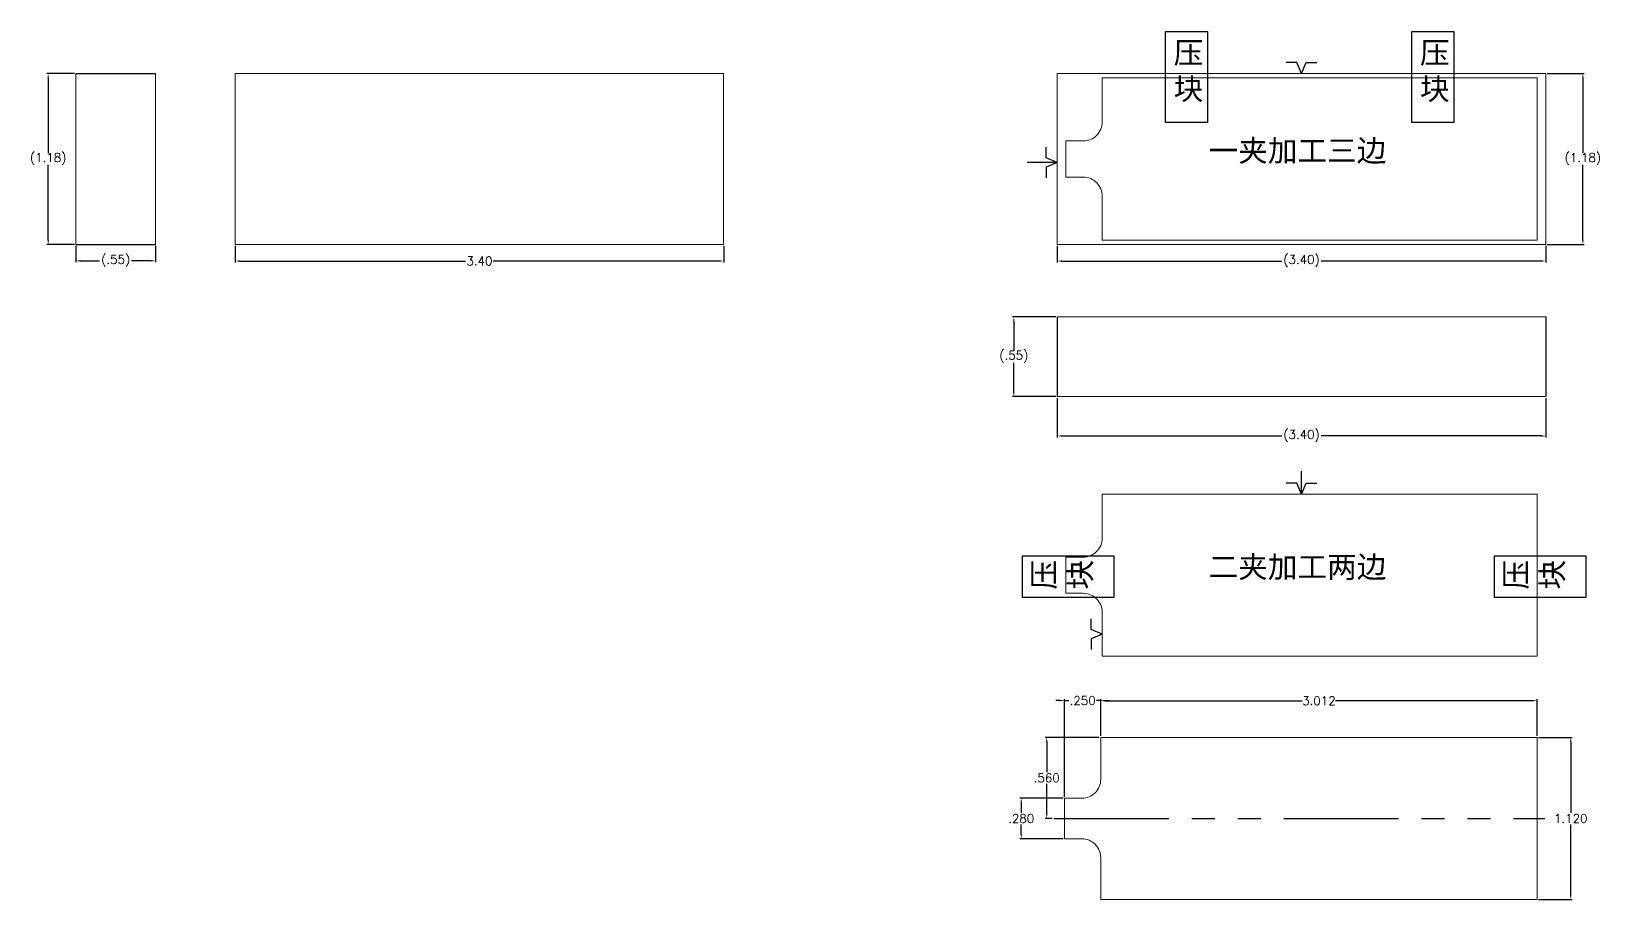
# Model space of a CAD drawing. Header units: millimetres. Extents: x 255.7 to 267.4, y 275.1 to 301.1.
# Drawn here: x 255.74 to 266.56, y 295.1 to 301.1 of the extents above; entities that cross this region are included whole.
import ezdxf

# ---------------------------------------------------------------- set-up
doc = ezdxf.new("R2010")
doc.units = ezdxf.units.MM
doc.linetypes.add('PHANTOM2', pattern=[31.75, 15.875, -3.175, 3.175, -3.175, 3.175, -3.175])
doc.styles.get("Standard").update_dxf_attribs({"font": 'txt_____.ttf'})
doc.dimstyles.new('ISO-25', dxfattribs={"dimtxt": 0.06, "dimasz": 0.03, "dimexe": 0.01, "dimexo": 0.01, "dimgap": 0.01, "dimtad": 0, "dimtih": 1, "dimtoh": 1, "dimdec": 3, "dimzin": 4, "dimdsep": 46, "dimtxsty": 'Standard', "dimcen": 2.5, "dimadec": 0, "dimazin": 0, "dimtfac": 1, "dimtdec": 3, "dimtmove": 0, "dimatfit": 3, "dimfxl": 1, "dimarcsym": 0})

# ---------------------------------------------------------------- blocks, each defined once
blk = doc.blocks.new('*D142')
at = {"color": 0, "lineweight": -2, "transparency": 16777216}
for p, q in [((262.821, 298.567), (262.821, 298.295)), ((266.193, 298.567), (266.193, 298.295)), ((262.851, 298.305), (264.371, 298.305)), ((266.163, 298.305), (264.642, 298.305))]:
    blk.add_line(p, q, dxfattribs=at)
at = {"color": 0, "transparency": 16777216}
for points in [[(262.851, 298.31), (262.851, 298.3), (262.821, 298.305)], [(266.163, 298.31), (266.163, 298.3), (266.193, 298.305)]]:
    blk.add_solid(points, dxfattribs=at)
at = {"layer": 'Defpoints', "color": 0, "transparency": 16777216}
for p in [(262.821, 298.577), (266.193, 298.577), (266.193, 298.305)]:
    blk.add_point(p, dxfattribs=at)
at = {"color": 0, "transparency": 16777216, "insert": (264.507, 298.305), "char_height": 0.06, "attachment_point": 5}
blk.add_mtext('{\\C0;(3.40)}', dxfattribs=at)
blk = doc.blocks.new('*D143')
at = {"color": 0, "lineweight": -2, "transparency": 16777216}
for p, q in [((262.811, 299.127), (262.511, 299.127)), ((262.521, 299.097), (262.521, 298.893)), ((262.521, 298.607), (262.521, 298.811)), ((262.811, 298.577), (262.511, 298.577))]:
    blk.add_line(p, q, dxfattribs=at)
at = {"color": 0, "transparency": 16777216}
for points in [[(262.516, 299.097), (262.526, 299.097), (262.521, 299.127)], [(262.516, 298.607), (262.526, 298.607), (262.521, 298.577)]]:
    blk.add_solid(points, dxfattribs=at)
at = {"layer": 'Defpoints', "color": 0, "transparency": 16777216}
for p in [(262.821, 299.127), (262.521, 298.577), (262.821, 298.577)]:
    blk.add_point(p, dxfattribs=at)
at = {"color": 0, "transparency": 16777216, "insert": (262.521, 298.852), "char_height": 0.06, "attachment_point": 5}
blk.add_mtext('{\\C0;(.55)}', dxfattribs=at)
blk = doc.blocks.new('*D144')
at = {"color": 0, "lineweight": -2, "transparency": 16777216}
for p, q in [((266.203, 300.807), (266.459, 300.807)), ((266.449, 300.777), (266.449, 300.258)), ((266.449, 299.657), (266.449, 300.176)), ((266.203, 299.627), (266.459, 299.627))]:
    blk.add_line(p, q, dxfattribs=at)
at = {"color": 0, "transparency": 16777216}
for points in [[(266.444, 300.777), (266.454, 300.777), (266.449, 300.807)], [(266.444, 299.657), (266.454, 299.657), (266.449, 299.627)]]:
    blk.add_solid(points, dxfattribs=at)
at = {"layer": 'Defpoints', "color": 0, "transparency": 16777216}
for p in [(266.193, 300.807), (266.193, 299.627), (266.449, 299.627)]:
    blk.add_point(p, dxfattribs=at)
at = {"color": 0, "transparency": 16777216, "insert": (266.449, 300.217), "char_height": 0.06, "attachment_point": 5}
blk.add_mtext('{\\C0;(1.18)}', dxfattribs=at)
blk = doc.blocks.new('*D145')
at = {"color": 0, "lineweight": -2, "transparency": 16777216}
for p, q in [((262.821, 299.617), (262.821, 299.503)), ((266.193, 299.617), (266.193, 299.503)), ((262.851, 299.513), (264.371, 299.513)), ((266.163, 299.513), (264.642, 299.513))]:
    blk.add_line(p, q, dxfattribs=at)
at = {"color": 0, "transparency": 16777216}
for points in [[(262.851, 299.518), (262.851, 299.508), (262.821, 299.513)], [(266.163, 299.518), (266.163, 299.508), (266.193, 299.513)]]:
    blk.add_solid(points, dxfattribs=at)
at = {"layer": 'Defpoints', "color": 0, "transparency": 16777216}
for p in [(262.821, 299.627), (266.193, 299.627), (266.193, 299.513)]:
    blk.add_point(p, dxfattribs=at)
at = {"color": 0, "transparency": 16777216, "insert": (264.507, 299.513), "char_height": 0.06, "attachment_point": 5}
blk.add_mtext('{\\C0;(3.40)}', dxfattribs=at)
blk = doc.blocks.new('*D146')
at = {"color": 0, "lineweight": -2, "transparency": 16777216}
for p, q in [((266.143, 296.224), (266.375, 296.224)), ((266.365, 296.194), (266.365, 295.704)), ((266.365, 295.134), (266.365, 295.623)), ((266.143, 295.104), (266.375, 295.104))]:
    blk.add_line(p, q, dxfattribs=at)
at = {"color": 0, "transparency": 16777216}
for points in [[(266.36, 296.194), (266.37, 296.194), (266.365, 296.224)], [(266.36, 295.134), (266.37, 295.134), (266.365, 295.104)]]:
    blk.add_solid(points, dxfattribs=at)
at = {"layer": 'Defpoints', "color": 0, "transparency": 16777216}
for p in [(266.133, 296.224), (266.133, 295.104), (266.365, 295.104)]:
    blk.add_point(p, dxfattribs=at)
at = {"color": 0, "transparency": 16777216, "insert": (266.365, 295.664), "char_height": 0.06, "attachment_point": 5}
blk.add_mtext('1.120', dxfattribs=at)
blk = doc.blocks.new('*D147')
at = {"color": 0, "lineweight": -2, "transparency": 16777216}
for p, q in [((263.121, 296.234), (263.121, 296.487)), ((263.151, 296.477), (264.511, 296.477)), ((266.103, 296.477), (264.742, 296.477)), ((266.133, 296.234), (266.133, 296.487))]:
    blk.add_line(p, q, dxfattribs=at)
at = {"color": 0, "transparency": 16777216}
for points in [[(263.151, 296.482), (263.151, 296.472), (263.121, 296.477)], [(266.103, 296.482), (266.103, 296.472), (266.133, 296.477)]]:
    blk.add_solid(points, dxfattribs=at)
at = {"layer": 'Defpoints', "color": 0, "transparency": 16777216}
for p in [(266.133, 296.477), (263.121, 296.224), (266.133, 296.224)]:
    blk.add_point(p, dxfattribs=at)
at = {"color": 0, "transparency": 16777216, "insert": (264.627, 296.477), "char_height": 0.06, "attachment_point": 5}
blk.add_mtext('3.012', dxfattribs=at)
blk = doc.blocks.new('*D148')
at = {"color": 0, "lineweight": -2, "transparency": 16777216}
for p, q in [((262.841, 296.478), (262.811, 296.478)), ((262.871, 295.814), (262.871, 296.488)), ((262.871, 296.478), (262.9, 296.478)), ((263.121, 296.478), (263.091, 296.478)), ((263.121, 296.234), (263.121, 296.488)), ((263.151, 296.478), (263.181, 296.478))]:
    blk.add_line(p, q, dxfattribs=at)
at = {"color": 0, "transparency": 16777216}
for points in [[(262.841, 296.483), (262.841, 296.473), (262.871, 296.478)], [(263.151, 296.483), (263.151, 296.473), (263.121, 296.478)]]:
    blk.add_solid(points, dxfattribs=at)
at = {"layer": 'Defpoints', "color": 0, "transparency": 16777216}
for p in [(263.121, 296.478), (263.121, 296.224), (262.871, 295.804)]:
    blk.add_point(p, dxfattribs=at)
at = {"color": 0, "transparency": 16777216, "insert": (262.996, 296.478), "char_height": 0.06, "attachment_point": 5}
blk.add_mtext('.250', dxfattribs=at)
blk = doc.blocks.new('*D149')
at = {"color": 0, "lineweight": -2, "transparency": 16777216}
for p, q in [((262.861, 295.804), (262.562, 295.804)), ((262.572, 295.774), (262.572, 295.704)), ((262.572, 295.554), (262.572, 295.623)), ((262.861, 295.524), (262.562, 295.524))]:
    blk.add_line(p, q, dxfattribs=at)
at = {"color": 0, "transparency": 16777216}
for points in [[(262.567, 295.774), (262.577, 295.774), (262.572, 295.804)], [(262.567, 295.554), (262.577, 295.554), (262.572, 295.524)]]:
    blk.add_solid(points, dxfattribs=at)
at = {"layer": 'Defpoints', "color": 0, "transparency": 16777216}
for p in [(262.871, 295.804), (262.572, 295.524), (262.871, 295.524)]:
    blk.add_point(p, dxfattribs=at)
at = {"color": 0, "transparency": 16777216, "insert": (262.572, 295.664), "char_height": 0.06, "attachment_point": 5}
blk.add_mtext('.280', dxfattribs=at)
blk = doc.blocks.new('*D150')
at = {"color": 0, "lineweight": -2, "transparency": 16777216}
for p, q in [((263.111, 296.224), (262.738, 296.224)), ((262.748, 296.194), (262.748, 295.984)), ((262.748, 295.694), (262.748, 295.903)), ((262.786, 295.664), (262.738, 295.664))]:
    blk.add_line(p, q, dxfattribs=at)
at = {"color": 0, "transparency": 16777216}
for points in [[(262.743, 296.194), (262.753, 296.194), (262.748, 296.224)], [(262.743, 295.694), (262.753, 295.694), (262.748, 295.664)]]:
    blk.add_solid(points, dxfattribs=at)
at = {"layer": 'Defpoints', "color": 0, "transparency": 16777216}
for p in [(263.121, 296.224), (262.748, 295.664), (262.796, 295.664)]:
    blk.add_point(p, dxfattribs=at)
at = {"color": 0, "transparency": 16777216, "insert": (262.748, 295.944), "char_height": 0.06, "attachment_point": 5}
blk.add_mtext('.560', dxfattribs=at)
blk = doc.blocks.new('*D151')
at = {"color": 0, "lineweight": -2, "transparency": 16777216}
for p, q in [((257.146, 299.617), (257.146, 299.503)), ((260.518, 299.617), (260.518, 299.503)), ((257.176, 299.513), (258.736, 299.513)), ((260.488, 299.513), (258.927, 299.513))]:
    blk.add_line(p, q, dxfattribs=at)
at = {"color": 0, "transparency": 16777216}
for points in [[(257.176, 299.518), (257.176, 299.508), (257.146, 299.513)], [(260.488, 299.518), (260.488, 299.508), (260.518, 299.513)]]:
    blk.add_solid(points, dxfattribs=at)
at = {"layer": 'Defpoints', "color": 0, "transparency": 16777216}
for p in [(257.146, 299.627), (260.518, 299.627), (260.518, 299.513)]:
    blk.add_point(p, dxfattribs=at)
at = {"color": 0, "transparency": 16777216, "insert": (258.832, 299.513), "char_height": 0.06, "attachment_point": 5}
blk.add_mtext('{\\C0;3.40}', dxfattribs=at)
blk = doc.blocks.new('*D152')
at = {"color": 0, "lineweight": -2, "transparency": 16777216}
for p, q in [((256.036, 300.807), (255.845, 300.807)), ((255.855, 300.777), (255.855, 300.258)), ((255.855, 299.657), (255.855, 300.176)), ((256.036, 299.627), (255.845, 299.627))]:
    blk.add_line(p, q, dxfattribs=at)
at = {"color": 0, "transparency": 16777216}
for points in [[(255.85, 300.777), (255.86, 300.777), (255.855, 300.807)], [(255.85, 299.657), (255.86, 299.657), (255.855, 299.627)]]:
    blk.add_solid(points, dxfattribs=at)
at = {"layer": 'Defpoints', "color": 0, "transparency": 16777216}
for p in [(256.046, 300.807), (255.855, 299.627), (256.046, 299.627)]:
    blk.add_point(p, dxfattribs=at)
at = {"color": 0, "transparency": 16777216, "insert": (255.855, 300.217), "char_height": 0.06, "attachment_point": 5}
blk.add_mtext('{\\C0;(1.18)}', dxfattribs=at)
blk = doc.blocks.new('*D153')
at = {"color": 0, "lineweight": -2, "transparency": 16777216}
for p, q in [((256.046, 299.617), (256.046, 299.504)), ((256.596, 299.617), (256.596, 299.504)), ((256.076, 299.514), (256.21, 299.514)), ((256.566, 299.514), (256.431, 299.514))]:
    blk.add_line(p, q, dxfattribs=at)
at = {"color": 0, "transparency": 16777216}
for points in [[(256.076, 299.519), (256.076, 299.509), (256.046, 299.514)], [(256.566, 299.519), (256.566, 299.509), (256.596, 299.514)]]:
    blk.add_solid(points, dxfattribs=at)
at = {"layer": 'Defpoints', "color": 0, "transparency": 16777216}
for p in [(256.046, 299.627), (256.596, 299.627), (256.596, 299.514)]:
    blk.add_point(p, dxfattribs=at)
at = {"color": 0, "transparency": 16777216, "insert": (256.321, 299.514), "char_height": 0.06, "attachment_point": 5}
blk.add_mtext('{\\C0;(.55)}', dxfattribs=at)

msp = doc.modelspace()

# ---------------------------------------------------------------- linework, layer by layer
for p, q in [((264.4748, 300.8835), (264.4012, 300.8835)), ((264.5067, 300.807), (264.4748, 300.8835)), ((264.5067, 300.807), (264.5386, 300.8835)), ((264.5386, 300.8835), (264.6122, 300.8835)), ((262.7442, 300.2253), (262.7442, 300.2989)), ((262.8207, 300.1934), (262.7442, 300.2253)), ((262.8207, 300.1934), (262.6141, 300.1934)), ((262.8207, 300.1934), (262.7442, 300.1615)), ((262.7442, 300.1615), (262.7442, 300.0879)), ((264.5067, 297.9032), (264.5067, 298.0619)), ((264.4748, 297.9797), (264.4012, 297.9797)), ((264.5067, 297.9032), (264.4748, 297.9797)), ((264.5067, 297.9032), (264.5386, 297.9797)), ((264.5386, 297.9797), (264.6122, 297.9797)), ((263.0542, 296.9679), (263.0542, 297.0415)), ((263.1307, 296.936), (263.0542, 296.9679)), ((263.1307, 296.936), (263.0542, 296.9041)), ((263.0542, 296.9041), (263.0542, 296.8305))]:
    msp.add_line(p, q)
at = {"color": 0}
for p, q in [((256.0456, 300.807), (256.5956, 300.807)), ((256.0456, 299.627), (256.5956, 299.627)), ((262.8207, 299.127), (262.8207, 298.577)), ((266.1927, 299.127), (266.1927, 298.577))]:
    msp.add_line(p, q, dxfattribs=at)
at = {"color": 0, "linetype": 'PHANTOM2', "ltscale": 0.05}
msp.add_line((262.7962, 295.6636), (266.1865, 295.6636), dxfattribs=at)
at = {"color": 0}
for points in [[(263.5686, 301.0985), (263.8579, 301.0985), (263.8579, 300.4683), (263.5686, 300.4683)], [(265.2689, 301.0985), (265.5582, 301.0985), (265.5582, 300.4683), (265.2689, 300.4683)], [(262.5817, 297.1892), (262.5817, 297.4785), (263.212, 297.4785), (263.212, 297.1892)], [(265.8397, 297.1892), (265.8397, 297.4785), (266.47, 297.4785), (266.47, 297.1892)]]:
    msp.add_lwpolyline(points, close=True, dxfattribs=at)
at = {"color": 0, "lineweight": 0}
for points in [[(256.0456, 299.627), (256.0456, 300.807)], [(256.5956, 299.627), (256.5956, 300.807)], [(257.1456, 299.627), (257.1456, 300.807)], [(257.1456, 300.807), (260.5176, 300.807)], [(260.5176, 299.627), (260.5176, 300.807)], [(262.8207, 300.807), (266.1927, 300.807)], [(262.8207, 299.627), (262.8207, 300.807)], [(263.1307, 300.777), (266.1327, 300.777)], [(266.1927, 299.627), (266.1927, 300.807)], [(257.1456, 299.627), (260.5176, 299.627)], [(262.8207, 299.627), (266.1927, 299.627)], [(262.8207, 299.127), (266.1927, 299.127)], [(262.8207, 298.577), (266.1927, 298.577)], [(262.8807, 297.2185), (262.8807, 297.4685)], [(263.1207, 296.2236), (266.1327, 296.2236)], [(266.1327, 295.1036), (266.1327, 296.2236)], [(262.8707, 295.5236), (262.8707, 295.8036)], [(263.1207, 295.1036), (266.1327, 295.1036)]]:
    msp.add_lwpolyline(points, dxfattribs=at)
at = {"color": 1, "lineweight": 0}
for points in [[(263.1307, 300.777), (263.1307, 300.472, -0.4142136), (263.0007, 300.342), (262.8807, 300.342)], [(263.1307, 299.657), (263.1307, 299.962, 0.4142136), (263.0007, 300.092), (262.8807, 300.092)]]:
    msp.add_lwpolyline(points, format="xyb", dxfattribs=at)
for points in [[(266.1327, 299.657), (266.1327, 300.777)], [(262.8807, 300.092), (262.8807, 300.342)], [(263.1307, 299.657), (266.1327, 299.657)], [(263.1307, 297.9035), (266.1327, 297.9035)], [(266.1327, 296.7835), (266.1327, 297.9035)], [(263.1307, 296.7835), (266.1327, 296.7835)]]:
    msp.add_lwpolyline(points, dxfattribs=at)
at = {"color": 0, "lineweight": 0}
for points in [[(263.1307, 297.9035), (263.1307, 297.5985, -0.4142136), (263.0007, 297.4685), (262.8807, 297.4685)], [(263.1307, 296.7835), (263.1307, 297.0885, 0.4142136), (263.0007, 297.2185), (262.8807, 297.2185)], [(263.1207, 296.2236), (263.1207, 295.9336, -0.4142136), (262.9907, 295.8036), (262.8707, 295.8036)], [(263.1207, 295.1036), (263.1207, 295.3936, 0.4142136), (262.9907, 295.5236), (262.8707, 295.5236)]]:
    msp.add_lwpolyline(points, format="xyb", dxfattribs=at)

# ---------------------------------------------------------------- texts
at = {"char_height": 0.15, "attachment_point": 1}
for s, insert in [('{\\fSimSun|b0|i0|c134|p2;\\C0;压\\P块}', (263.6242, 301.0263)), ('{\\fSimSun|b0|i0|c134|p2;\\C0;压\\P块}', (265.3245, 301.0263)), ('{\\fSimSun|b0|i0|c134|p2;\\C0;一夹加工三边}', (263.8651, 300.3498)), ('{\\fSimSun|b0|i0|c134|p2;\\C0;二夹加工两边}', (263.8651, 297.4763))]:
    msp.add_mtext(s, dxfattribs=dict(at, insert=insert))
at = {"char_height": 0.15, "attachment_point": 1, "rotation": 90}
for insert in [(262.6539, 297.2448), (265.9119, 297.2448)]:
    msp.add_mtext('{\\fSimSun|b0|i0|c134|p2;\\C0;压\\P块}', dxfattribs=dict(at, insert=insert))

# ---------------------------------------------------------------- dimensions: what is measured, and where the dimension line sits
for base, p1, p2, picture, middle in [((255.8547, 299.627), (256.0456, 300.807), (256.0456, 299.627), '*D152', (255.8547, 300.217)), ((266.4491, 299.627), (266.1927, 300.807), (266.1927, 299.627), '*D144', (266.4491, 300.217))]:
    dim = msp.add_linear_dim(base=base, p1=p1, p2=p2, angle=90, text='{\\C0;(1.18)}', dimstyle='ISO-25')
    dim.commit()
    dim.dimension.update_dxf_attribs({"geometry": picture, "text_midpoint": middle})
for base, p1, p2, text, picture, middle in [((256.5956, 299.5144), (256.0456, 299.627), (256.5956, 299.627), '{\\C0;(.55)}', '*D153', (256.3206, 299.5144)), ((260.5176, 299.5126), (257.1456, 299.627), (260.5176, 299.627), '{\\C0;3.40}', '*D151', (258.8316, 299.5126)), ((266.1927, 299.5126), (262.8207, 299.627), (266.1927, 299.627), '{\\C0;(3.40)}', '*D145', (264.5067, 299.5126))]:
    dim = msp.add_linear_dim(base=base, p1=p1, p2=p2, text=text, dimstyle='ISO-25')
    dim.commit()
    dim.dimension.update_dxf_attribs({"geometry": picture, "text_midpoint": middle})
at = {"color": 0}
dim = msp.add_linear_dim(base=(262.5209, 298.577), p1=(262.8207, 299.127), p2=(262.8207, 298.577), angle=90, text='{\\C0;(.55)}', dimstyle='ISO-25', dxfattribs=at)
dim.commit()
dim.dimension.update_dxf_attribs({"geometry": '*D143', "text_midpoint": (262.5209, 298.852)})
dim = msp.add_linear_dim(base=(266.1927, 298.3049), p1=(262.8207, 298.577), p2=(266.1927, 298.577), text='{\\C0;(3.40)}', dimstyle='ISO-25', dxfattribs=at)
dim.commit()
dim.dimension.update_dxf_attribs({"geometry": '*D142', "text_midpoint": (264.5067, 298.3049)})
for base, p1, p2, picture, middle in [((263.1207, 296.4783), (262.8707, 295.8036), (263.1207, 296.2236), '*D148', (262.9957, 296.4783)), ((266.1327, 296.4771), (263.1207, 296.2236), (266.1327, 296.2236), '*D147', (264.6267, 296.4771))]:
    dim = msp.add_linear_dim(base=base, p1=p1, p2=p2, dimstyle='ISO-25', dxfattribs=at)
    dim.commit()
    dim.dimension.update_dxf_attribs({"geometry": picture, "text_midpoint": middle})
for base, p1, p2, picture, middle in [((262.7482, 295.6636), (263.1207, 296.2236), (262.7962, 295.6636), '*D150', (262.7482, 295.9436)), ((266.3654, 295.1036), (266.1327, 296.2236), (266.1327, 295.1036), '*D146', (266.3654, 295.6636))]:
    dim = msp.add_linear_dim(base=base, p1=p1, p2=p2, angle=90, dimstyle='ISO-25', dxfattribs=at)
    dim.commit()
    dim.dimension.update_dxf_attribs({"geometry": picture, "text_midpoint": middle})
dim = msp.add_linear_dim(base=(262.5717, 295.5236), p1=(262.8707, 295.8036), p2=(262.8707, 295.5236), angle=90, dimstyle='ISO-25', dxfattribs=at)
dim.commit()
dim.dimension.update_dxf_attribs({"geometry": '*D149', "text_midpoint": (262.5717, 295.6636), "dimtype": 160})

doc.saveas('drawing.dxf')
